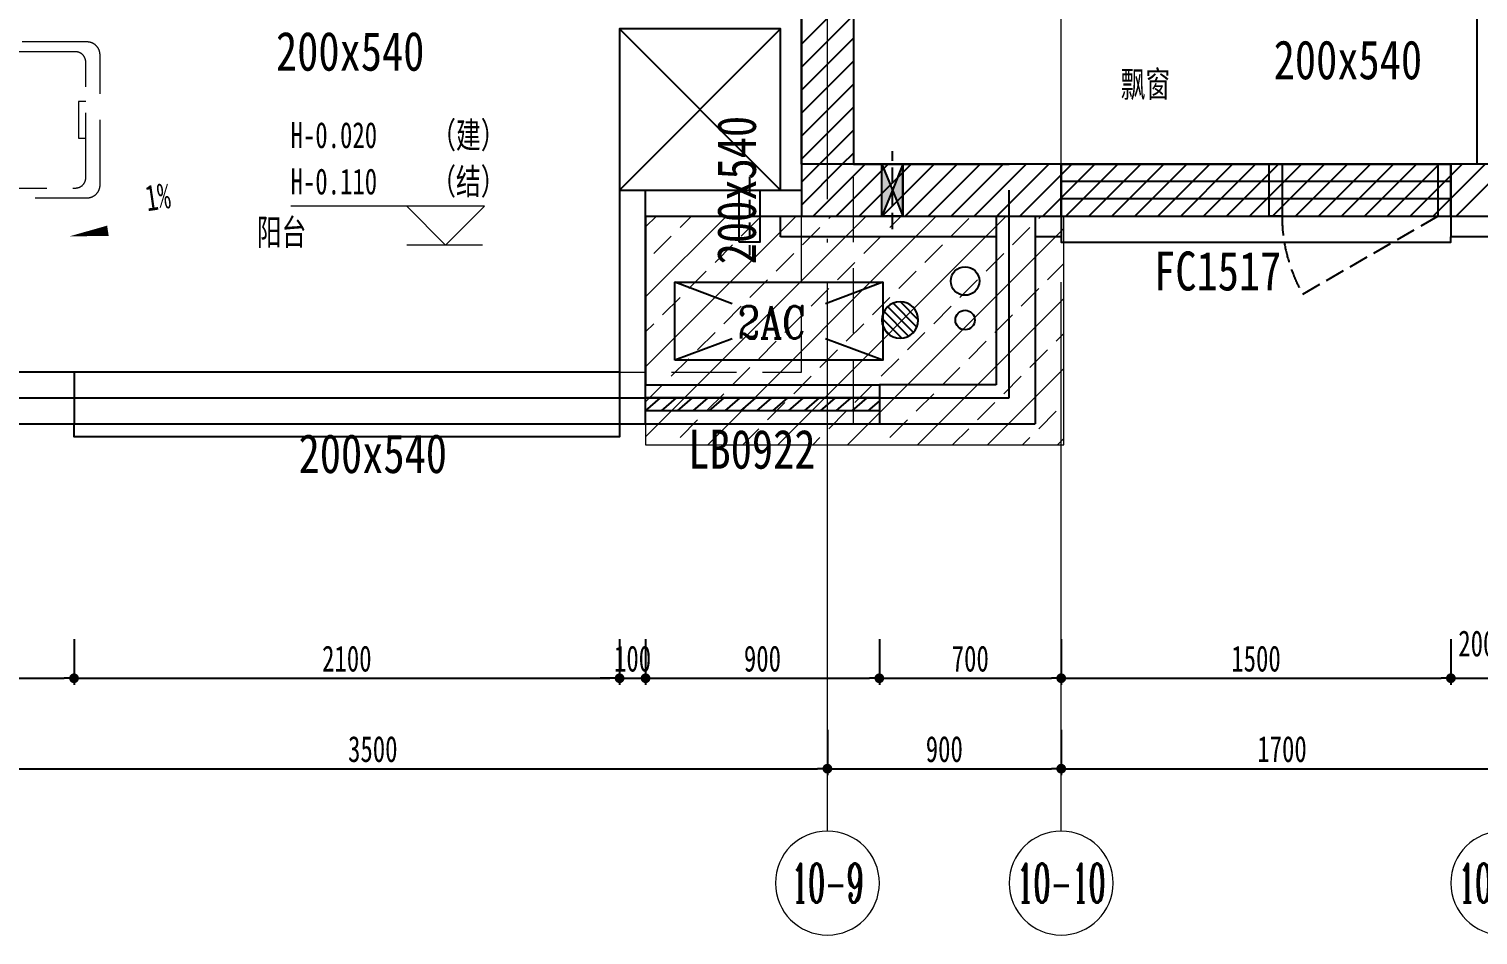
# Model space of a CAD drawing. Header units: millimetres. Extents: x 815519 to 890079, y 147095 to 251022.
# Drawn here: x 843537 to 849115, y 235273 to 238760 of the extents above; entities that cross this region are included whole.
import ezdxf
from ezdxf.enums import TextEntityAlignment as Align

# ---------------------------------------------------------------- set-up
doc = ezdxf.new("R2010")
doc.units = ezdxf.units.MM
doc.header["$LTSCALE"] = 1000
doc.linetypes.add('DASH', pattern=[0.35, 0.25, -0.1])
doc.linetypes.add('DOTE', pattern=[61.468, 50.8, -5.08, 0.508, -5.08])
doc.layers.get('Defpoints').update_dxf_attribs({"color": 1})
for name, color, linetype in [('A-WIND（门窗）', 155, 'Continuous'), ('A-尺寸标注', 53, 'Continuous'), ('DOOR_FIRE', 4, 'Continuous'), ('DOOR_FIRE_TEXT', 7, 'Continuous'), ('EQUIP_地漏', 7, 'Continuous'), ('KTIAO', 125, 'Continuous'), ('PC_预制外墙', 11, 'Continuous'), ('PC_预制外墙填充', 252, 'Continuous'), ('PIPE-凝结', 150, 'Continuous'), ('STAIR', 52, 'Continuous'), ('SURFACE', 6, 'Continuous'), ('WALL', 2, 'Continuous'), ('WINDOW', 4, 'Continuous'), ('WINDOW_TEXT', 7, 'Continuous'), ('家具', 47, 'Continuous'), ('看线', 163, 'Continuous')]:
    doc.layers.add(name, color=color, linetype=linetype)
for name, color, linetype, lineweight in [('A-文字', 50, 'Continuous', 0), ('L-梁', 91, 'DASH', 0), ('S-WALL', 255, 'Continuous', 0), ('S-轴号', 75, 'Continuous', 0), ('S-轴线', 149, 'DOTE', 0), ('厨卫', 154, 'Continuous', 0), ('梁标注', 134, 'Continuous', 18), ('预留洞-空调', 6, 'Continuous', 25)]:
    doc.layers.add(name, color=color, linetype=linetype, lineweight=lineweight)
doc.layers.add('DOTE', color=1, linetype='DOTE', plot=False)
doc.styles.add('COMPLEX', font='COMPLEX')
doc.styles.get("Standard").update_dxf_attribs({"font": 'gbenor.shx', "bigfont": 'gbcbig.shx'})
doc.styles.add('TH-STYLE1', font='', dxfattribs={"width": 0.7})
doc.styles.add('宋体', font='', dxfattribs={"width": 0.8})
doc.styles.add('尺寸', font='ROMANC.SHX', dxfattribs={"width": 0.7})
doc.styles.get('TH-STYLE1').set_extended_font_data('STFangsong')
doc.styles.get('宋体').set_extended_font_data('NSimSun')
doc.linetypes.add('空调冷凝水管', pattern='A,0.14,-0.075,0.14,-0.075,0.14,-0.075,0.14,-0.075,0.14,-0.25,["N",Standard,S=0.2,R=0,X=-0.1,Y=-0.1],-0.25', length=1.5)
doc.dimstyles.new('TH-1：50', dxfattribs={"dimscale": 50, "dimtxt": 2, "dimasz": 0.75, "dimexe": 0.5, "dimexo": 0.8, "dimgap": 0.5, "dimtad": 1, "dimdec": 0, "dimrnd": 5, "dimdsep": 46, "dimtxsty": 'TH-STYLE1', "dimblk": 'DOT', "dimcen": 1, "dimdle": 0.5, "dimclrd": 53, "dimclre": 53, "dimclrt": 2, "dimadec": 0, "dimazin": 2, "dimtfac": 1, "dimtdec": 0, "dimtix": 1, "dimtmove": 2, "dimatfit": 3, "dimldrblk": 'HBA_DIMENSION_TICK-天华', "dimfxl": 3, "dimfxlon": 1, "dimarcsym": 0})

# ---------------------------------------------------------------- blocks, each defined once
blk = doc.blocks.new('_Dot')
at = {"color": 33, "linetype": 'ByBlock', "lineweight": -2}
blk.add_line((-0.5, 0), (-1, 0), dxfattribs=at)
at = {"color": 33, "linetype": 'ByBlock', "const_width": 0.5}
blk.add_lwpolyline([(-0.25, 0, 1), (0.25, 0, 1)], format="xyb", close=True, dxfattribs=at)
blk = doc.blocks.new('*D398')
at = {"layer": 'A-尺寸标注', "color": 53, "lineweight": -2, "ltscale": 0.5, "transparency": 16777216}
for p, q in [((843110.5, 236063.3), (843110.5, 235888.3)), ((846610.5, 236063.3), (846610.5, 235888.3)), ((843148, 235913.3), (846573, 235913.3))]:
    blk.add_line(p, q, dxfattribs=at)
at = {"layer": 'Defpoints', "color": 0, "ltscale": 0.5, "transparency": 16777216}
for p in [(843110.5, 236799), (846610.5, 236799), (846610.5, 235913.3)]:
    blk.add_point(p, dxfattribs=at)
at = {"layer": 'A-尺寸标注', "color": 53, "lineweight": -2, "ltscale": 0.5, "transparency": 16777216, "xscale": 37.5, "yscale": 37.5, "zscale": 37.5, "rotation": 180}
blk.add_blockref('_Dot', (843110.5, 235913.3), dxfattribs=at)
at = {"layer": 'A-尺寸标注', "color": 53, "lineweight": -2, "ltscale": 0.5, "transparency": 16777216, "xscale": 37.5, "yscale": 37.5, "zscale": 37.5}
blk.add_blockref('_Dot', (846610.5, 235913.3), dxfattribs=at)
at = {"layer": 'A-尺寸标注', "color": 2, "ltscale": 0.5, "transparency": 16777216, "insert": (844860.5, 235988.3), "char_height": 100, "attachment_point": 5, "style": 'TH-STYLE1'}
blk.add_mtext('3500', dxfattribs=at)
blk = doc.blocks.new('HBA_DIMENSION_TICK-天华')
at = {"color": 50, "linetype": 'ByBlock'}
for points in [[(-72.71, 62.31), (-54.91, 79.96), (-12, -0.04), (0, 0)], [(-72.71, -62.31), (-54.91, -79.96), (-12, 0.04), (0, 0)]]:
    blk.add_solid(points, dxfattribs=at)
blk = doc.blocks.new('*D407')
at = {"layer": 'A-尺寸标注', "color": 53, "lineweight": -2, "ltscale": 0.5, "transparency": 16777216}
for p, q in [((846610.5, 236063.3), (846610.5, 235888.3)), ((847510.5, 236063.3), (847510.5, 235888.3)), ((846648, 235913.3), (847473, 235913.3))]:
    blk.add_line(p, q, dxfattribs=at)
at = {"layer": 'Defpoints', "color": 0, "ltscale": 0.5, "transparency": 16777216}
for p in [(846610.5, 236799), (847510.5, 236799), (847510.5, 235913.3)]:
    blk.add_point(p, dxfattribs=at)
at = {"layer": 'A-尺寸标注', "color": 53, "lineweight": -2, "ltscale": 0.5, "transparency": 16777216, "xscale": 37.5, "yscale": 37.5, "zscale": 37.5, "rotation": 180}
blk.add_blockref('_Dot', (846610.5, 235913.3), dxfattribs=at)
at = {"layer": 'A-尺寸标注', "color": 53, "lineweight": -2, "ltscale": 0.5, "transparency": 16777216, "xscale": 37.5, "yscale": 37.5, "zscale": 37.5}
blk.add_blockref('_Dot', (847510.5, 235913.3), dxfattribs=at)
at = {"layer": 'A-尺寸标注', "color": 2, "ltscale": 0.5, "transparency": 16777216, "insert": (847060.5, 235988.3), "char_height": 100, "attachment_point": 5, "style": 'TH-STYLE1'}
blk.add_mtext('900', dxfattribs=at)
blk = doc.blocks.new('*D406')
at = {"layer": 'A-尺寸标注', "color": 53, "lineweight": -2, "ltscale": 0.5, "transparency": 16777216}
for p, q in [((847510.5, 236063.3), (847510.5, 235888.3)), ((849210.5, 236063.3), (849210.5, 235888.3)), ((847548, 235913.3), (849173, 235913.3))]:
    blk.add_line(p, q, dxfattribs=at)
at = {"layer": 'Defpoints', "color": 0, "ltscale": 0.5, "transparency": 16777216}
for p in [(847510.5, 236799), (849210.5, 236799), (849210.5, 235913.3)]:
    blk.add_point(p, dxfattribs=at)
at = {"layer": 'A-尺寸标注', "color": 53, "lineweight": -2, "ltscale": 0.5, "transparency": 16777216, "xscale": 37.5, "yscale": 37.5, "zscale": 37.5, "rotation": 180}
blk.add_blockref('_Dot', (847510.5, 235913.3), dxfattribs=at)
at = {"layer": 'A-尺寸标注', "color": 53, "lineweight": -2, "ltscale": 0.5, "transparency": 16777216, "xscale": 37.5, "yscale": 37.5, "zscale": 37.5}
blk.add_blockref('_Dot', (849210.5, 235913.3), dxfattribs=at)
at = {"layer": 'A-尺寸标注', "color": 2, "ltscale": 0.5, "transparency": 16777216, "insert": (848360.5, 235988.3), "char_height": 100, "attachment_point": 5, "style": 'TH-STYLE1'}
blk.add_mtext('1700', dxfattribs=at)
blk = doc.blocks.new('空调室外机')
at = {"linetype": 'ByBlock', "ltscale": 0.4}
for p, q in [((-375.2, 159.4), (-155.4, 76.9)), ((205, 76.9), (424.8, 159.4)), ((-375.2, -140.6), (-155.4, -58.2)), ((205, -58.2), (424.8, -140.6))]:
    blk.add_line(p, q, dxfattribs=at)
blk.add_lwpolyline([(424.8, -140.6), (424.8, 159.4), (-375.2, 159.4), (-375.2, -140.6)], close=True, dxfattribs=at)
at = {"style": 'COMPLEX', "width": 0.8}
blk.add_attdef('AC', (-83.7, -57, 0), '', height=125, dxfattribs=at)
blk = doc.blocks.new('$WINLIB2D$00000001')
for p, q in [((-0.5, 0.5), (0.5, 0.5)), ((-0.5, 0.5), (-0.5, -0.5)), ((0.5, -0.5), (0.5, 0.5)), ((0.5, 0.1667), (-0.5, 0.1667)), ((0.5, -0.1667), (-0.5, -0.1667)), ((-0.5, -0.5), (0.5, -0.5))]:
    blk.add_line(p, q)
blk = doc.blocks.new('$WINLIB2D$00000039')
at = {"color": 0}
for points in [[(-0.5, 0.5), (-0.5, -0.5)], [(0.5, 0.5), (-0.5, 0.5)], [(0.5, -0.5), (0.5, 0.5)], [(-0.5, 0.1667), (0.5, 0.1667)], [(-0.3839, -0.1667), (-0.448, 0.1667)], [(-0.3159, -0.1667), (-0.38, 0.1667)], [(-0.2479, -0.1667), (-0.312, 0.1667)], [(-0.1799, -0.1667), (-0.244, 0.1667)], [(-0.1119, -0.1667), (-0.176, 0.1667)], [(-0.0439, -0.1667), (-0.108, 0.1667)], [(0.0241, -0.1667), (-0.04, 0.1667)], [(0.0921, -0.1667), (0.028, 0.1667)], [(0.16, -0.1667), (0.0959, 0.1667)], [(0.228, -0.1667), (0.1639, 0.1667)], [(0.296, -0.1667), (0.2319, 0.1667)], [(0.364, -0.1667), (0.2999, 0.1667)], [(0.432, -0.1667), (0.3679, 0.1667)], [(0.5, -0.1667), (0.4359, 0.1667)], [(-0.4519, -0.1667), (-0.5, 0.0836)], [(-0.5, -0.1667), (0.5, -0.1667)], [(0.5, -0.5), (-0.5, -0.5)]]:
    blk.add_lwpolyline(points, dxfattribs=at)
blk = doc.blocks.new('3A-左户家具')
at = {"layer": '家具'}
for p, q in [((-511228.5, 382620), (-510608.5, 382000)), ((-510608.5, 382620), (-511228.5, 382000))]:
    blk.add_line(p, q, dxfattribs=at)
blk.add_lwpolyline([(-511228.5, 382000), (-510608.5, 382000), (-510608.5, 382620), (-511228.5, 382620)], close=True, dxfattribs=at)
blk = doc.blocks.new('A$C18B43379')
blk.add_lwpolyline([(-40, 0), (-40, -200), (40, -200), (40, 0), (-40, 0)])
at = {"color": 2, "linetype": 'DASH', "ltscale": 0.25}
blk.add_lwpolyline([(0, -250), (0, 50)], dxfattribs=at)
blk = doc.blocks.new('A$C1AEB30FF')
h = blk.add_hatch(color=8)
h.dxf.hatch_style = 1
h.paths.add_polyline_path([(40, -200), (0, -100), (40, 0)])
h.paths.add_polyline_path([(-40, -200), (0, -100), (-40, 0)])
at = {"color": 2, "linetype": 'DASH', "ltscale": 0.25}
blk.add_lwpolyline([(0, 50), (0, -250)], dxfattribs=at)
for points in [[(40, -200), (40, 0), (-40, 0), (-40, -200), (40, -200)], [(-40, -200), (0, -100), (-40, 0), (-40, -200)], [(40, -200), (0, -100), (40, 0), (40, -200)]]:
    blk.add_lwpolyline(points)
blk = doc.blocks.new('地漏')
h = blk.add_hatch()
h.set_pattern_fill('LINE', color=13, scale=25, angle=45, style=0)
h.set_pattern_definition([(45, (0, 0), (-16.83798023, 16.83798023), [])])
edge = h.paths.add_edge_path()
edge.add_arc((6430372.7, -196010.6), 70, 0, 360)
at = {"color": 13}
blk.add_line((6430410.5, -195951.9), (6430411.9, -195953.3), dxfattribs=at)
blk.add_circle((6430372.7, -196010.6), 70)
blk = doc.blocks.new('*D397')
at = {"layer": 'A-尺寸标注', "color": 53, "lineweight": -2, "ltscale": 0.5, "transparency": 16777216}
for p, q in [((843110.5, 236411.4), (843110.5, 236236.4)), ((843710.5, 236411.4), (843710.5, 236236.4)), ((843148, 236261.4), (843673, 236261.4))]:
    blk.add_line(p, q, dxfattribs=at)
at = {"layer": 'Defpoints', "color": 0, "ltscale": 0.5, "transparency": 16777216}
for p in [(843110.5, 237061.4), (843710.5, 237061.4), (843710.5, 236261.4)]:
    blk.add_point(p, dxfattribs=at)
at = {"layer": 'A-尺寸标注', "color": 53, "lineweight": -2, "ltscale": 0.5, "transparency": 16777216, "xscale": 37.5, "yscale": 37.5, "zscale": 37.5, "rotation": 180}
blk.add_blockref('_Dot', (843110.5, 236261.4), dxfattribs=at)
at = {"layer": 'A-尺寸标注', "color": 53, "lineweight": -2, "ltscale": 0.5, "transparency": 16777216, "xscale": 37.5, "yscale": 37.5, "zscale": 37.5}
blk.add_blockref('_Dot', (843710.5, 236261.4), dxfattribs=at)
at = {"layer": 'A-尺寸标注', "color": 2, "ltscale": 0.5, "transparency": 16777216, "insert": (843410.5, 236336.4), "char_height": 100, "attachment_point": 5, "style": 'TH-STYLE1'}
blk.add_mtext('600', dxfattribs=at)
blk = doc.blocks.new('*D396')
at = {"layer": 'A-尺寸标注', "color": 53, "lineweight": -2, "ltscale": 0.5, "transparency": 16777216}
for p, q in [((843710.5, 236411.4), (843710.5, 236236.4)), ((845810.5, 236411.4), (845810.5, 236236.4)), ((843748, 236261.4), (845773, 236261.4))]:
    blk.add_line(p, q, dxfattribs=at)
at = {"layer": 'Defpoints', "color": 0, "ltscale": 0.5, "transparency": 16777216}
for p in [(843710.5, 237061.4), (845810.5, 237061.4), (845810.5, 236261.4)]:
    blk.add_point(p, dxfattribs=at)
at = {"layer": 'A-尺寸标注', "color": 53, "lineweight": -2, "ltscale": 0.5, "transparency": 16777216, "xscale": 37.5, "yscale": 37.5, "zscale": 37.5, "rotation": 180}
blk.add_blockref('_Dot', (843710.5, 236261.4), dxfattribs=at)
at = {"layer": 'A-尺寸标注', "color": 53, "lineweight": -2, "ltscale": 0.5, "transparency": 16777216, "xscale": 37.5, "yscale": 37.5, "zscale": 37.5}
blk.add_blockref('_Dot', (845810.5, 236261.4), dxfattribs=at)
at = {"layer": 'A-尺寸标注', "color": 2, "ltscale": 0.5, "transparency": 16777216, "insert": (844760.5, 236336.4), "char_height": 100, "attachment_point": 5, "style": 'TH-STYLE1'}
blk.add_mtext('2100', dxfattribs=at)
blk = doc.blocks.new('*D395')
at = {"layer": 'A-尺寸标注', "color": 53, "lineweight": -2, "ltscale": 0.5, "transparency": 16777216}
for p, q in [((845810.5, 236411.4), (845810.5, 236236.4)), ((845910.5, 236411.4), (845910.5, 236236.4)), ((845773, 236261.4), (845735.5, 236261.4)), ((845810.5, 236261.4), (845910.5, 236261.4)), ((845948, 236261.4), (845985.5, 236261.4))]:
    blk.add_line(p, q, dxfattribs=at)
at = {"layer": 'Defpoints', "color": 0, "ltscale": 0.5, "transparency": 16777216}
for p in [(845810.5, 237061.4), (845910.5, 237061.4), (845910.5, 236261.4)]:
    blk.add_point(p, dxfattribs=at)
at = {"layer": 'A-尺寸标注', "color": 53, "lineweight": -2, "ltscale": 0.5, "transparency": 16777216, "xscale": 37.5, "yscale": 37.5, "zscale": 37.5}
blk.add_blockref('_Dot', (845810.5, 236261.4), dxfattribs=at)
at = {"layer": 'A-尺寸标注', "color": 53, "lineweight": -2, "ltscale": 0.5, "transparency": 16777216, "xscale": 37.5, "yscale": 37.5, "zscale": 37.5, "rotation": 180}
blk.add_blockref('_Dot', (845910.5, 236261.4), dxfattribs=at)
at = {"layer": 'A-尺寸标注', "color": 2, "ltscale": 0.5, "transparency": 16777216, "insert": (845860.5, 236336.4), "char_height": 100, "attachment_point": 5, "style": 'TH-STYLE1'}
blk.add_mtext('100', dxfattribs=at)
blk = doc.blocks.new('*D394')
at = {"layer": 'A-尺寸标注', "color": 53, "lineweight": -2, "ltscale": 0.5, "transparency": 16777216}
for p, q in [((845910.5, 236411.4), (845910.5, 236236.4)), ((846810.5, 236411.4), (846810.5, 236236.4)), ((845948, 236261.4), (846773, 236261.4))]:
    blk.add_line(p, q, dxfattribs=at)
at = {"layer": 'Defpoints', "color": 0, "ltscale": 0.5, "transparency": 16777216}
for p in [(845910.5, 237061.4), (846810.5, 237061.4), (846810.5, 236261.4)]:
    blk.add_point(p, dxfattribs=at)
at = {"layer": 'A-尺寸标注', "color": 53, "lineweight": -2, "ltscale": 0.5, "transparency": 16777216, "xscale": 37.5, "yscale": 37.5, "zscale": 37.5, "rotation": 180}
blk.add_blockref('_Dot', (845910.5, 236261.4), dxfattribs=at)
at = {"layer": 'A-尺寸标注', "color": 53, "lineweight": -2, "ltscale": 0.5, "transparency": 16777216, "xscale": 37.5, "yscale": 37.5, "zscale": 37.5}
blk.add_blockref('_Dot', (846810.5, 236261.4), dxfattribs=at)
at = {"layer": 'A-尺寸标注', "color": 2, "ltscale": 0.5, "transparency": 16777216, "insert": (846360.5, 236336.4), "char_height": 100, "attachment_point": 5, "style": 'TH-STYLE1'}
blk.add_mtext('900', dxfattribs=at)
blk = doc.blocks.new('*D399')
at = {"layer": 'A-尺寸标注', "color": 53, "lineweight": -2, "ltscale": 0.5, "transparency": 16777216}
for p, q in [((846810.5, 236411.4), (846810.5, 236236.4)), ((847510.5, 236411.4), (847510.5, 236236.4)), ((846848, 236261.4), (847473, 236261.4))]:
    blk.add_line(p, q, dxfattribs=at)
at = {"layer": 'Defpoints', "color": 0, "ltscale": 0.5, "transparency": 16777216}
for p in [(846810.5, 237061.4), (847510.5, 237061.4), (847510.5, 236261.4)]:
    blk.add_point(p, dxfattribs=at)
at = {"layer": 'A-尺寸标注', "color": 53, "lineweight": -2, "ltscale": 0.5, "transparency": 16777216, "xscale": 37.5, "yscale": 37.5, "zscale": 37.5, "rotation": 180}
blk.add_blockref('_Dot', (846810.5, 236261.4), dxfattribs=at)
at = {"layer": 'A-尺寸标注', "color": 53, "lineweight": -2, "ltscale": 0.5, "transparency": 16777216, "xscale": 37.5, "yscale": 37.5, "zscale": 37.5}
blk.add_blockref('_Dot', (847510.5, 236261.4), dxfattribs=at)
at = {"layer": 'A-尺寸标注', "color": 2, "ltscale": 0.5, "transparency": 16777216, "insert": (847160.5, 236336.4), "char_height": 100, "attachment_point": 5, "style": 'TH-STYLE1'}
blk.add_mtext('700', dxfattribs=at)
blk = doc.blocks.new('*D400')
at = {"layer": 'A-尺寸标注', "color": 53, "lineweight": -2, "ltscale": 0.5, "transparency": 16777216}
for p, q in [((847510.5, 236411.4), (847510.5, 236236.4)), ((849010.5, 236411.4), (849010.5, 236236.4)), ((847548, 236261.4), (848973, 236261.4))]:
    blk.add_line(p, q, dxfattribs=at)
at = {"layer": 'Defpoints', "color": 0, "ltscale": 0.5, "transparency": 16777216}
for p in [(847510.5, 237061.4), (849010.5, 237061.4), (849010.5, 236261.4)]:
    blk.add_point(p, dxfattribs=at)
at = {"layer": 'A-尺寸标注', "color": 53, "lineweight": -2, "ltscale": 0.5, "transparency": 16777216, "xscale": 37.5, "yscale": 37.5, "zscale": 37.5, "rotation": 180}
blk.add_blockref('_Dot', (847510.5, 236261.4), dxfattribs=at)
at = {"layer": 'A-尺寸标注', "color": 53, "lineweight": -2, "ltscale": 0.5, "transparency": 16777216, "xscale": 37.5, "yscale": 37.5, "zscale": 37.5}
blk.add_blockref('_Dot', (849010.5, 236261.4), dxfattribs=at)
at = {"layer": 'A-尺寸标注', "color": 2, "ltscale": 0.5, "transparency": 16777216, "insert": (848260.5, 236336.4), "char_height": 100, "attachment_point": 5, "style": 'TH-STYLE1'}
blk.add_mtext('1500', dxfattribs=at)
blk = doc.blocks.new('*D401')
at = {"layer": 'A-尺寸标注', "color": 53, "lineweight": -2, "ltscale": 0.5, "transparency": 16777216}
for p, q in [((849010.5, 236411.4), (849010.5, 236236.4)), ((849210.5, 236411.4), (849210.5, 236236.4)), ((849048, 236261.4), (849173, 236261.4))]:
    blk.add_line(p, q, dxfattribs=at)
at = {"layer": 'Defpoints', "color": 0, "ltscale": 0.5, "transparency": 16777216}
for p in [(849010.5, 237061.4), (849210.5, 237061.4), (849210.5, 236261.4)]:
    blk.add_point(p, dxfattribs=at)
at = {"layer": 'A-尺寸标注', "color": 53, "lineweight": -2, "ltscale": 0.5, "transparency": 16777216, "xscale": 37.5, "yscale": 37.5, "zscale": 37.5, "rotation": 180}
blk.add_blockref('_Dot', (849010.5, 236261.4), dxfattribs=at)
at = {"layer": 'A-尺寸标注', "color": 53, "lineweight": -2, "ltscale": 0.5, "transparency": 16777216, "xscale": 37.5, "yscale": 37.5, "zscale": 37.5}
blk.add_blockref('_Dot', (849210.5, 236261.4), dxfattribs=at)
at = {"layer": 'A-尺寸标注', "color": 2, "ltscale": 0.5, "transparency": 16777216, "insert": (849110.5, 236394.6), "char_height": 100, "attachment_point": 5, "style": 'TH-STYLE1'}
blk.add_mtext('200', dxfattribs=at)
blk = doc.blocks.new('hl_Axis-A2')
at = {"color": 75, "ltscale": 2}
blk.add_line((16, 0), (0, 0), dxfattribs=at)
at = {"color": 75}
blk.add_circle((19, 0), 3, dxfattribs=at)
at = {"color": 2, "style": '尺寸', "width": 0.7}
blk.add_attdef('轴号', text='', height=3, dxfattribs=at).set_placement((19, 0), align=Align.MIDDLE_CENTER)
blk = doc.blocks.new('wgwegwevberr')
at = {"layer": 'L-梁', "linetype": 'DASH'}
for p, q in [((845512.3, 137843.9), (845512.3, 139243.9)), ((845712.3, 137643.9), (845712.3, 139243.9)), ((842212.3, 137843.9), (845512.3, 137843.9)), ((842012.3, 137643.9), (845712.3, 137643.9))]:
    blk.add_line(p, q, dxfattribs=at)
blk = doc.blocks.new('A户型左模型')
at = {"layer": '梁标注', "color": 3, "style": '宋体', "width": 0.8}
for p in [(666581.3, -226693.5), (670421.9, -226726.5), (666668.3, -228241.9)]:
    blk.add_text('200x540', height=150, dxfattribs=at).set_placement(p, align=Align.MIDDLE_CENTER)
blk.add_text('200x540', height=150, rotation=90, dxfattribs=at).set_placement((668068.3, -227228), align=Align.MIDDLE_CENTER)
blk = doc.blocks.new('se fsef sfe')
at = {"layer": '厨卫', "linetype": 'DASH'}
blk.add_line((1467026, -1008296.3), (1467026.3, -1008889.2), dxfattribs=at)
blk.add_lwpolyline([(1467481.6, -1008842.2), (1467481.4, -1008342.2, 0.414214), (1467431.4, -1008292.2), (1466881.4, -1008292.4), (1466881.6, -1008892.4), (1467431.6, -1008892.2, 0.414214)], format="xyb", close=True, dxfattribs=at)
blk.add_lwpolyline([(1467026.3, -1008854.6), (1467386.7, -1008854.5, 0.414214), (1467426.7, -1008814.5), (1467426.5, -1008369.9, 0.414214), (1467386.5, -1008329.9), (1467026.1, -1008330.1)], format="xyb", dxfattribs=at)
blk.add_lwpolyline([(1467426.6, -1008521.1), (1467399, -1008521.2), (1467399.1, -1008592.2), (1467399.1, -1008663.2), (1467426.7, -1008663.2)], dxfattribs=at)
for points in [[(1466953.2, -1008870.8), (1466953.1, -1008699.4), (1467001.3, -1008699.4), (1467001.3, -1008870.7)], [(1466967.3, -1008710.4), (1466967.3, -1008724.1), (1466980.1, -1008724.1), (1466980.1, -1008710.4)], [(1466967.3, -1008735.9), (1466967.3, -1008749.5), (1466980.1, -1008749.5), (1466980.1, -1008735.9)], [(1466967.4, -1008760.4), (1466967.4, -1008774.1), (1466980.1, -1008774.1), (1466980.1, -1008760.4)], [(1466991.4, -1008828.2), (1466991.4, -1008856.6), (1466961.7, -1008856.6), (1466961.7, -1008828.3)], [(1466967.4, -1008786.8), (1466967.4, -1008800.5), (1466980.1, -1008800.5), (1466980.1, -1008786.8)]]:
    blk.add_lwpolyline(points, close=True, dxfattribs=at)
blk.add_circle((1466907, -1008592.4), 16, dxfattribs=at)

msp = doc.modelspace()

# ---------------------------------------------------------------- hatches: boundary and pattern name
at = {"layer": 'S-WALL', "ltscale": 0.5}
h = msp.add_hatch(dxfattribs=at)
h.set_pattern_fill('ANSI33', color=251, scale=30)
h.set_pattern_definition([(45, (-5790.42, -800), (-134.70384, 134.70384), []), (45, (-5655.71, -800), (-134.70384, 134.70384), [95.25, -47.625])])
h.paths.add_polyline_path([(847520.1, 238040), (845910.5, 238040), (845910.5, 237160), (847520.1, 237160)])

# ---------------------------------------------------------------- linework, layer by layer
at = {"layer": 'A-WIND（门窗）', "linetype": 'DASH', "ltscale": 0.3}
msp.add_line((848440.9, 237740), (848960.5, 238040), dxfattribs=at)
at = {"layer": 'A-WIND（门窗）'}
for points in [[(848310.5, 238040), (848310.5, 238240), (848360.5, 238240), (848360.5, 238040)], [(849010.5, 238040), (849010.5, 238240), (848960.5, 238240), (848960.5, 238040)]]:
    msp.add_lwpolyline(points, close=True, dxfattribs=at)
at = {"layer": 'A-WIND（门窗）', "linetype": 'DASH', "ltscale": 0.3}
msp.add_arc((848960.5, 238040), 600, 180, 210, dxfattribs=at)
at = {"layer": 'A-文字'}
for p, q in [((845291, 238078.3), (844545, 238078.3)), ((845291, 238078.3), (844545, 238078.3)), ((845141, 237928.3), (844991, 238078.3)), ((845141, 237928.3), (844991, 238078.3)), ((845141, 237928.3), (845291, 238078.3)), ((845141, 237928.3), (845291, 238078.3)), ((845283.2, 237928.3), (844991, 237928.3)), ((845283.2, 237928.3), (844991, 237928.3))]:
    msp.add_line(p, q, dxfattribs=at)
msp.add_lwpolyline([(844363.8, 238059.4, 0, 0, 0), (843692.4, 237961.9, 0, 40, 0), (843840.9, 237983.4, 0, 0, 0)], format="xyseb", dxfattribs=at)
at = {"layer": 'DOTE'}
for p, q in [((845910.5, 237340), (845910.5, 238140)), ((847310.5, 237340), (847310.5, 238140)), ((843110.5, 237340), (847310.5, 237340))]:
    msp.add_line(p, q, dxfattribs=at)
at = {"layer": 'PC_预制外墙'}
for points in [[(846710.5, 238240), (846510.5, 238240), (846510.5, 238840), (846710.5, 238840)], [(851710.5, 238240), (846510.5, 238240), (846510.5, 238040), (851710.5, 238040)]]:
    msp.add_lwpolyline(points, close=True, dxfattribs=at)
at = {"layer": 'PC_预制外墙填充'}
for p, q in [((846510.5, 238701.3), (846649.1, 238840)), ((846510.5, 238612.9), (846710.5, 238812.9)), ((846510.5, 238524.5), (846710.5, 238724.5)), ((846510.5, 238436.1), (846710.5, 238636.1)), ((846510.5, 238347.8), (846710.5, 238547.8)), ((846510.5, 238259.4), (846710.5, 238459.4)), ((846579.5, 238240), (846710.5, 238371)), ((846510.5, 238171), (846579.5, 238240)), ((846510.5, 238082.6), (846667.8, 238240)), ((846556.2, 238040), (846756.2, 238240)), ((846644.6, 238040), (846844.6, 238240)), ((846667.8, 238240), (846710.5, 238282.6)), ((846733, 238040), (846933, 238240)), ((846821.4, 238040), (847021.4, 238240)), ((846909.8, 238040), (847109.8, 238240)), ((846998.2, 238040), (847198.2, 238240)), ((847086.6, 238040), (847286.6, 238240)), ((847175, 238040), (847375, 238240)), ((847263.3, 238040), (847463.3, 238240)), ((847351.7, 238040), (847551.7, 238240)), ((847440.1, 238040), (847640.1, 238240)), ((847528.5, 238040), (847728.5, 238240)), ((847616.9, 238040), (847816.9, 238240)), ((847705.3, 238040), (847905.3, 238240)), ((847793.7, 238040), (847993.7, 238240)), ((847882.1, 238040), (848082.1, 238240)), ((847970.4, 238040), (848170.4, 238240)), ((848058.8, 238040), (848258.8, 238240)), ((848147.2, 238040), (848347.2, 238240)), ((848235.6, 238040), (848435.6, 238240)), ((848324, 238040), (848524, 238240)), ((848412.4, 238040), (848612.4, 238240)), ((848500.8, 238040), (848700.8, 238240)), ((848589.2, 238040), (848789.2, 238240)), ((848677.6, 238040), (848877.6, 238240)), ((848765.9, 238040), (848965.9, 238240)), ((848854.3, 238040), (849054.3, 238240)), ((848942.7, 238040), (849142.7, 238240)), ((849031.1, 238040), (849231.1, 238240))]:
    msp.add_line(p, q, dxfattribs=at)
at = {"layer": 'PIPE-凝结', "color": 4, "linetype": '空调冷凝水管', "ltscale": 0.5}
msp.add_circle((847140.5, 237790, -400), 55, dxfattribs=at)
at = {"layer": 'PIPE-凝结', "linetype": '空调冷凝水管', "ltscale": 0.5}
msp.add_circle((847140.5, 237639.9), 37.5, dxfattribs=at)
at = {"layer": 'S-WALL', "ltscale": 0.5}
msp.add_lwpolyline([(847520.1, 238040), (845910.5, 238040), (845910.5, 237160), (847520.1, 237160)], close=True, dxfattribs=at)
at = {"layer": 'S-轴线', "linetype": 'DOTE', "ltscale": 0.03}
for p, q in [((846610.5, 236261.4), (846610.5, 248187.2)), ((847510.5, 236261.4), (847510.5, 248187.2))]:
    msp.add_line(p, q, dxfattribs=at)
at = {"layer": 'STAIR'}
for p, q in [((843710.5, 237440), (845810.5, 237440)), ((843710.5, 237240), (845810.5, 237240))]:
    msp.add_line(p, q, dxfattribs=at)
at = {"layer": 'SURFACE'}
for p, q in [((846430.5, 238140), (846430.5, 238760)), ((846430.5, 237960), (846430.5, 238040)), ((847510.5, 238040), (847510.5, 237960)), ((849010.5, 238040), (849010.5, 237960)), ((847260.5, 237960), (846430.5, 237960)), ((847510.5, 237960), (847410.5, 237960)), ((849660.5, 237960), (849010.5, 237960))]:
    msp.add_line(p, q, dxfattribs=at)
at = {"layer": 'WALL'}
for p, q in [((849110.5, 241640), (849110.5, 238240)), ((846710.5, 238940), (846710.5, 238240)), ((846510.5, 238840), (846510.5, 238140)), ((846710.5, 238240), (847310.5, 238240)), ((847510.5, 238240), (847310.5, 238240)), ((847510.5, 238040), (847510.5, 238240)), ((849110.5, 238240), (849010.5, 238240)), ((849010.5, 238240), (849010.5, 238040)), ((845810.5, 238140), (846510.5, 238140)), ((845810.5, 238140), (845810.5, 237240)), ((845910.5, 238040), (846610.5, 238040)), ((845910.5, 238040), (845910.5, 237390)), ((846610.5, 238040), (847260.5, 238040)), ((847260.5, 238040), (847260.5, 237390)), ((847410.5, 238040), (847410.5, 237240)), ((847410.5, 238040), (847510.5, 238040)), ((849010.5, 238040), (849210.5, 238040)), ((843210.5, 237440), (843710.5, 237440)), ((843710.5, 237440), (843710.5, 237240)), ((845910.5, 237240), (845910.5, 237390)), ((847260.5, 237390), (846810.5, 237390)), ((846810.5, 237390), (846810.5, 237240)), ((843010.5, 237240), (843710.5, 237240)), ((845810.5, 237240), (845910.5, 237240)), ((846810.5, 237240), (847410.5, 237240))]:
    msp.add_line(p, q, dxfattribs=at)
at = {"layer": '看线'}
for points in [[(847510.5, 237960), (847510.5, 237940), (849010.5, 237940), (849010.5, 237960)], [(845810.5, 237240), (845810.5, 237190), (843710.5, 237190), (843710.5, 237240)]]:
    msp.add_lwpolyline(points, dxfattribs=at)

# ---------------------------------------------------------------- block references
at = {"layer": 'DOOR_FIRE'}
ref = msp.add_blockref('$WINLIB2D$00000001', (848260.5, 238140), dxfattribs=dict(at, xscale=1500, yscale=200, zscale=200))
ref.add_attrib('A', 'FC1517', dxfattribs={"layer": 'DOOR_FIRE_TEXT', "height": 150, "style": '宋体', "width": 0.8}).set_placement((847868.1, 237708.6), align=Align.BOTTOM_LEFT)
at = {"layer": 'EQUIP_地漏', "xscale": -1, "rotation": 180}
msp.add_blockref('地漏', (-5583482.2, 41629.3), dxfattribs=at)
at = {"layer": 'KTIAO', "extrusion": (0, 0, -1)}
ref = msp.add_blockref('空调室外机', (-846448.3, 237625.6), dxfattribs=dict(at, zscale=-1))
ref.add_attrib('AC', '2AC', (846265.3, 237568.5), dxfattribs={"layer": '0', "height": 125, "style": 'COMPLEX', "width": 0.8})
at = {"layer": 'L-梁', "color": 7}
for name, p in [('wgwegwevberr', (998.2, 99596)), ('A户型左模型', (178192.2, 465367.9))]:
    msp.add_blockref(name, p, dxfattribs=at)
at = {"layer": 'S-轴号'}
ref = msp.add_blockref('hl_Axis-A2', (846610.5, 236739.9), dxfattribs=dict(at, xscale=-66.66666666666666, yscale=66.66666666666666, zscale=66.66666666666666, rotation=90))
ref.add_attrib('轴号', '10-9', dxfattribs={"layer": '0', "color": 2, "height": 150, "style": '尺寸', "width": 0.5}).set_placement((846610.5, 235473.3), align=Align.MIDDLE_CENTER)
ref = msp.add_blockref('hl_Axis-A2', (847510.5, 236739.9), dxfattribs=dict(at, xscale=-66.66666666666666, yscale=66.66666666666666, zscale=66.66666666666666, rotation=90))
ref.add_attrib('轴号', '10-10', dxfattribs={"layer": '0', "color": 2, "height": 150, "style": '尺寸', "width": 0.5}).set_placement((847510.5, 235473.3), align=Align.MIDDLE_CENTER)
ref = msp.add_blockref('hl_Axis-A2', (849210.5, 236739.9), dxfattribs=dict(at, xscale=-66.66666666666666, yscale=66.66666666666666, zscale=66.66666666666666, rotation=90))
ref.add_attrib('轴号', '10-13', dxfattribs={"layer": '0', "color": 2, "height": 150, "style": '尺寸', "width": 0.5}).set_placement((849210.5, 235473.3), align=Align.MIDDLE_CENTER)
at = {"layer": 'WINDOW'}
ref = msp.add_blockref('$WINLIB2D$00000039', (846360.5, 237315), dxfattribs=dict(at, xscale=-900, yscale=150, zscale=-900))
ref.add_attrib('A', 'LB0922', dxfattribs={"layer": 'WINDOW_TEXT', "height": 150, "style": '宋体', "width": 0.8}).set_placement((846075, 237022.9), align=Align.BOTTOM_LEFT)
at = {"layer": '厨卫', "linetype": 'DASH'}
msp.add_blockref('se fsef sfe', (-623670.9, 1247002.4), dxfattribs=at)
at = {"layer": '看线'}
msp.add_blockref('3A-左户家具', (1357039, -143860), dxfattribs=at)
at = {"layer": '预留洞-空调', "xscale": -1, "rotation": 180}
for name, p in [('A$C1AEB30FF', (846860.5, 238040)), ('A$C18B43379', (846310.5, 237940))]:
    msp.add_blockref(name, p, dxfattribs=at)

# ---------------------------------------------------------------- texts
at = {"layer": 'A-文字', "style": 'TH-STYLE1', "width": 0.7}
for s, p in [('飘窗', (847739.5, 238498)), ('（建）', (845085.1, 238301.7)), ('H-0.020', (844543.9, 238301.7)), ('（结）', (845085.1, 238123.3)), ('H-0.110', (844543.9, 238123.3)), ('阳台', (844414.1, 237928.3))]:
    msp.add_text(s, height=100, dxfattribs=at).set_placement(p)
msp.add_text('1%', height=100, rotation=8.2622, dxfattribs=at).set_placement((843992.5, 238058.5))

# ---------------------------------------------------------------- dimensions: what is measured, and where the dimension line sits
at = {"layer": 'A-尺寸标注', "ltscale": 0.5}
for p1, p2, distance, picture, middle in [((843110.5, 237061.4), (843710.5, 237061.4), -800, '*D397', (843410.5, 236336.4)), ((843710.5, 237061.4), (845810.5, 237061.4), -800, '*D396', (844760.5, 236336.4)), ((845810.5, 237061.4), (845910.5, 237061.4), -800, '*D395', (845860.5, 236336.4)), ((845910.5, 237061.4), (846810.5, 237061.4), -800, '*D394', (846360.5, 236336.4)), ((846810.5, 237061.4), (847510.5, 237061.4), -800, '*D399', (847160.5, 236336.4)), ((847510.5, 237061.4), (849010.5, 237061.4), -800, '*D400', (848260.5, 236336.4)), ((843110.5, 236799), (846610.5, 236799), -885.8, '*D398', (844860.5, 235988.3)), ((846610.5, 236799), (847510.5, 236799), -885.8, '*D407', (847060.5, 235988.3)), ((847510.5, 236799), (849210.5, 236799), -885.8, '*D406', (848360.5, 235988.3))]:
    dim = msp.add_aligned_dim(p1=p1, p2=p2, distance=distance, dimstyle='TH-1：50', dxfattribs=at)
    dim.commit()
    dim.dimension.update_dxf_attribs({"geometry": picture, "text_midpoint": middle})
dim = msp.add_linear_dim(base=(849210.5, 236261.4), p1=(849010.5, 237061.4), p2=(849210.5, 237061.4), angle=0, dimstyle='TH-1：50', dxfattribs=at)
dim.commit()
dim.dimension.update_dxf_attribs({"geometry": '*D401', "text_midpoint": (849110.5, 236394.6), "dimtype": 161})

doc.saveas('drawing.dxf')
